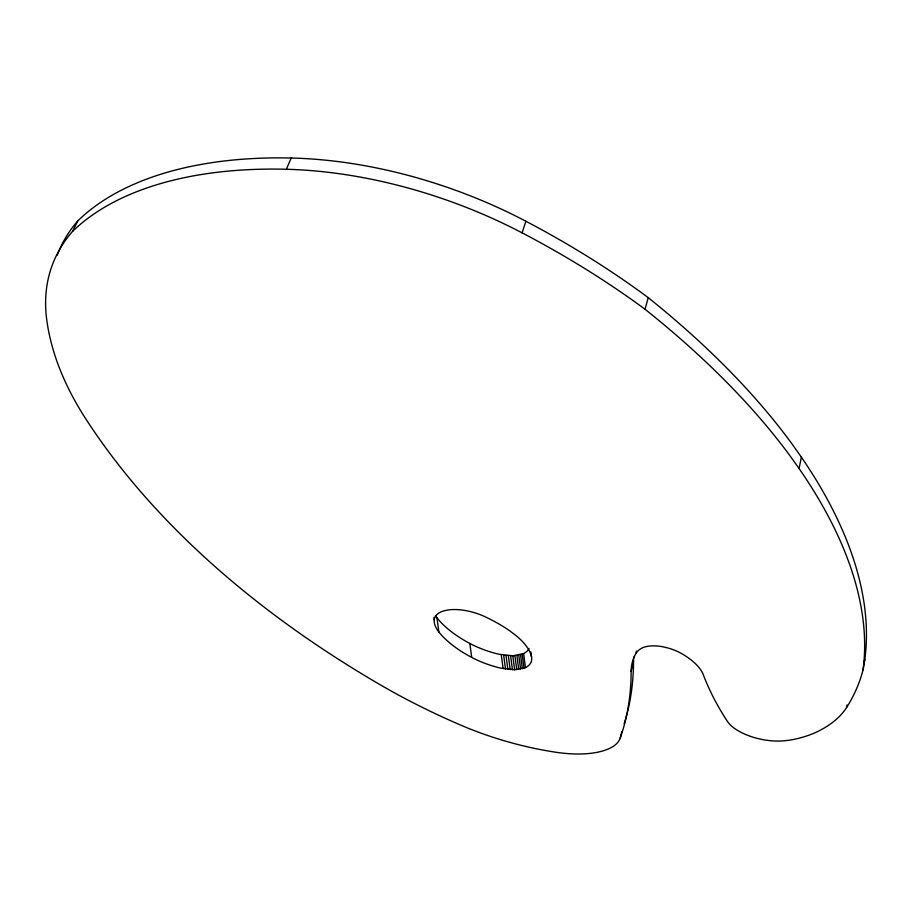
<?xml version="1.0" encoding="UTF-8"?>
<svg xmlns="http://www.w3.org/2000/svg" width="912" height="912" viewBox="0 0 912 912"><rect width="100%" height="100%" fill="white"/><g stroke="black" fill="none" stroke-linecap="round" stroke-linejoin="round"><path stroke-width="1.37" d="M77.794 220.898L72.572 231.374A345.454 189.719 20.1 0 0 46.66 319.154A484.147 271.012 17.2 0 0 85.648 418.654A1060.918 646.277 5.8 0 0 381.022 685.231A457.163 232.959 14.2 0 0 461.164 725.302A180.029 81.476 15.9 0 0 555.26 752.149A81.601 35.306 15.6 0 0 610.504 747.943A69.563 30.016 15.4 0 0 620.206 738.15A1106.894 440.04 27.7 0 0 631.138 671.38A168.652 77.315 11.7 0 1 635.869 653.551A43.115 20.132 13.5 0 1 641.193 648.478A25.832 12.118 13.7 0 1 662.876 646.802A31.532 14.752 13.7 0 1 681.218 653.38A60.671 28.078 14 0 1 703.391 674.926A900.646 398.567 1.3 0 0 727.4 721.381A39.49 17.659 12.2 0 0 746.233 734.741A39.98 17.887 12.2 0 0 778.483 741.091A68.183 30.883 12.4 0 0 795.253 739.108A136.458 63.43 13 0 0 819.147 730.808A192.295 90.824 13.7 0 0 846.61 707.484A551.304 267.763 19.5 0 0 863.071 669.841L864.838 659.387A744.34 352.556 22.4 0 0 801.374 457.14L792.232 444.224A718.565 343.003 22.1 0 0 648.215 297.643A557.848 282.458 20.6 0 0 525.893 221.24A323.509 182.058 20 0 0 291.167 158.027A393.802 215.722 19.1 0 0 77.794 220.898A344.132 190.779 20.1 0 0 57.285 255.189M846.61 707.484L847.043 704.942M863.071 669.841A746.951 350.356 22.3 0 0 799.072 468.494L801.374 457.14M635.869 653.551L636.473 651.077M620.206 738.15L621.813 731.492M631.138 671.38L633.521 661.61A168.093 77.839 11.6 0 1 633.829 656.971M799.072 468.494L789.872 455.612A721.084 340.86 22.1 0 0 645.058 309.271L648.215 297.643M645.058 309.271A559.854 280.748 20.6 0 0 522.097 232.845L525.893 221.24M72.572 231.374A395.295 214.502 19.1 0 1 286.368 169.267L291.167 158.027M435.491 615.76A48.473 22.72 16.8 0 0 436.996 617.834A89.661 42.442 16.2 0 0 469.851 643.462A59.633 27.873 16.4 0 0 498.875 654.235L512.806 655.808L523.613 653.608A38.92 17.978 16.5 0 0 529.063 648.409M433.907 617.413L434.249 620.012A48.473 22.412 16.7 0 0 438.843 631.97A89.672 41.884 16.1 0 0 471.675 657.381A59.645 27.508 16.3 0 0 500.699 668.143L514.642 669.75L525.449 667.63A38.931 17.738 16.4 0 0 531.548 657.119L530.864 651.955M523.613 653.608L525.449 667.63M522.154 654.223L523.99 668.234M520.535 654.748L522.371 668.735M518.791 655.169L520.615 669.146M516.91 655.489L518.734 669.454M514.904 655.705L516.739 669.659M512.806 655.808L514.642 669.75M510.617 655.808L512.441 669.739M508.36 655.705L510.184 669.625M506.035 655.489L507.859 669.408M503.675 655.169L505.499 669.089M501.281 654.748L503.105 668.656M469.851 643.462L471.675 657.381M436.996 617.834L438.843 631.97M434.249 620.012A36.64 16.94 16.9 0 1 460.218 609.832A36.845 17.032 16.9 0 1 486.609 617.492A93.115 41.975 17.1 0 1 516.568 636.074A68.845 31.293 16.9 0 1 531.548 657.119M286.368 169.267A324.763 181.066 19.9 0 1 522.097 232.845M864.838 659.387A549.4 269.473 19.6 0 1 864.234 661.645M633.521 661.61A1102.802 442.844 27.8 0 1 624.15 723.786"/></g></svg>
